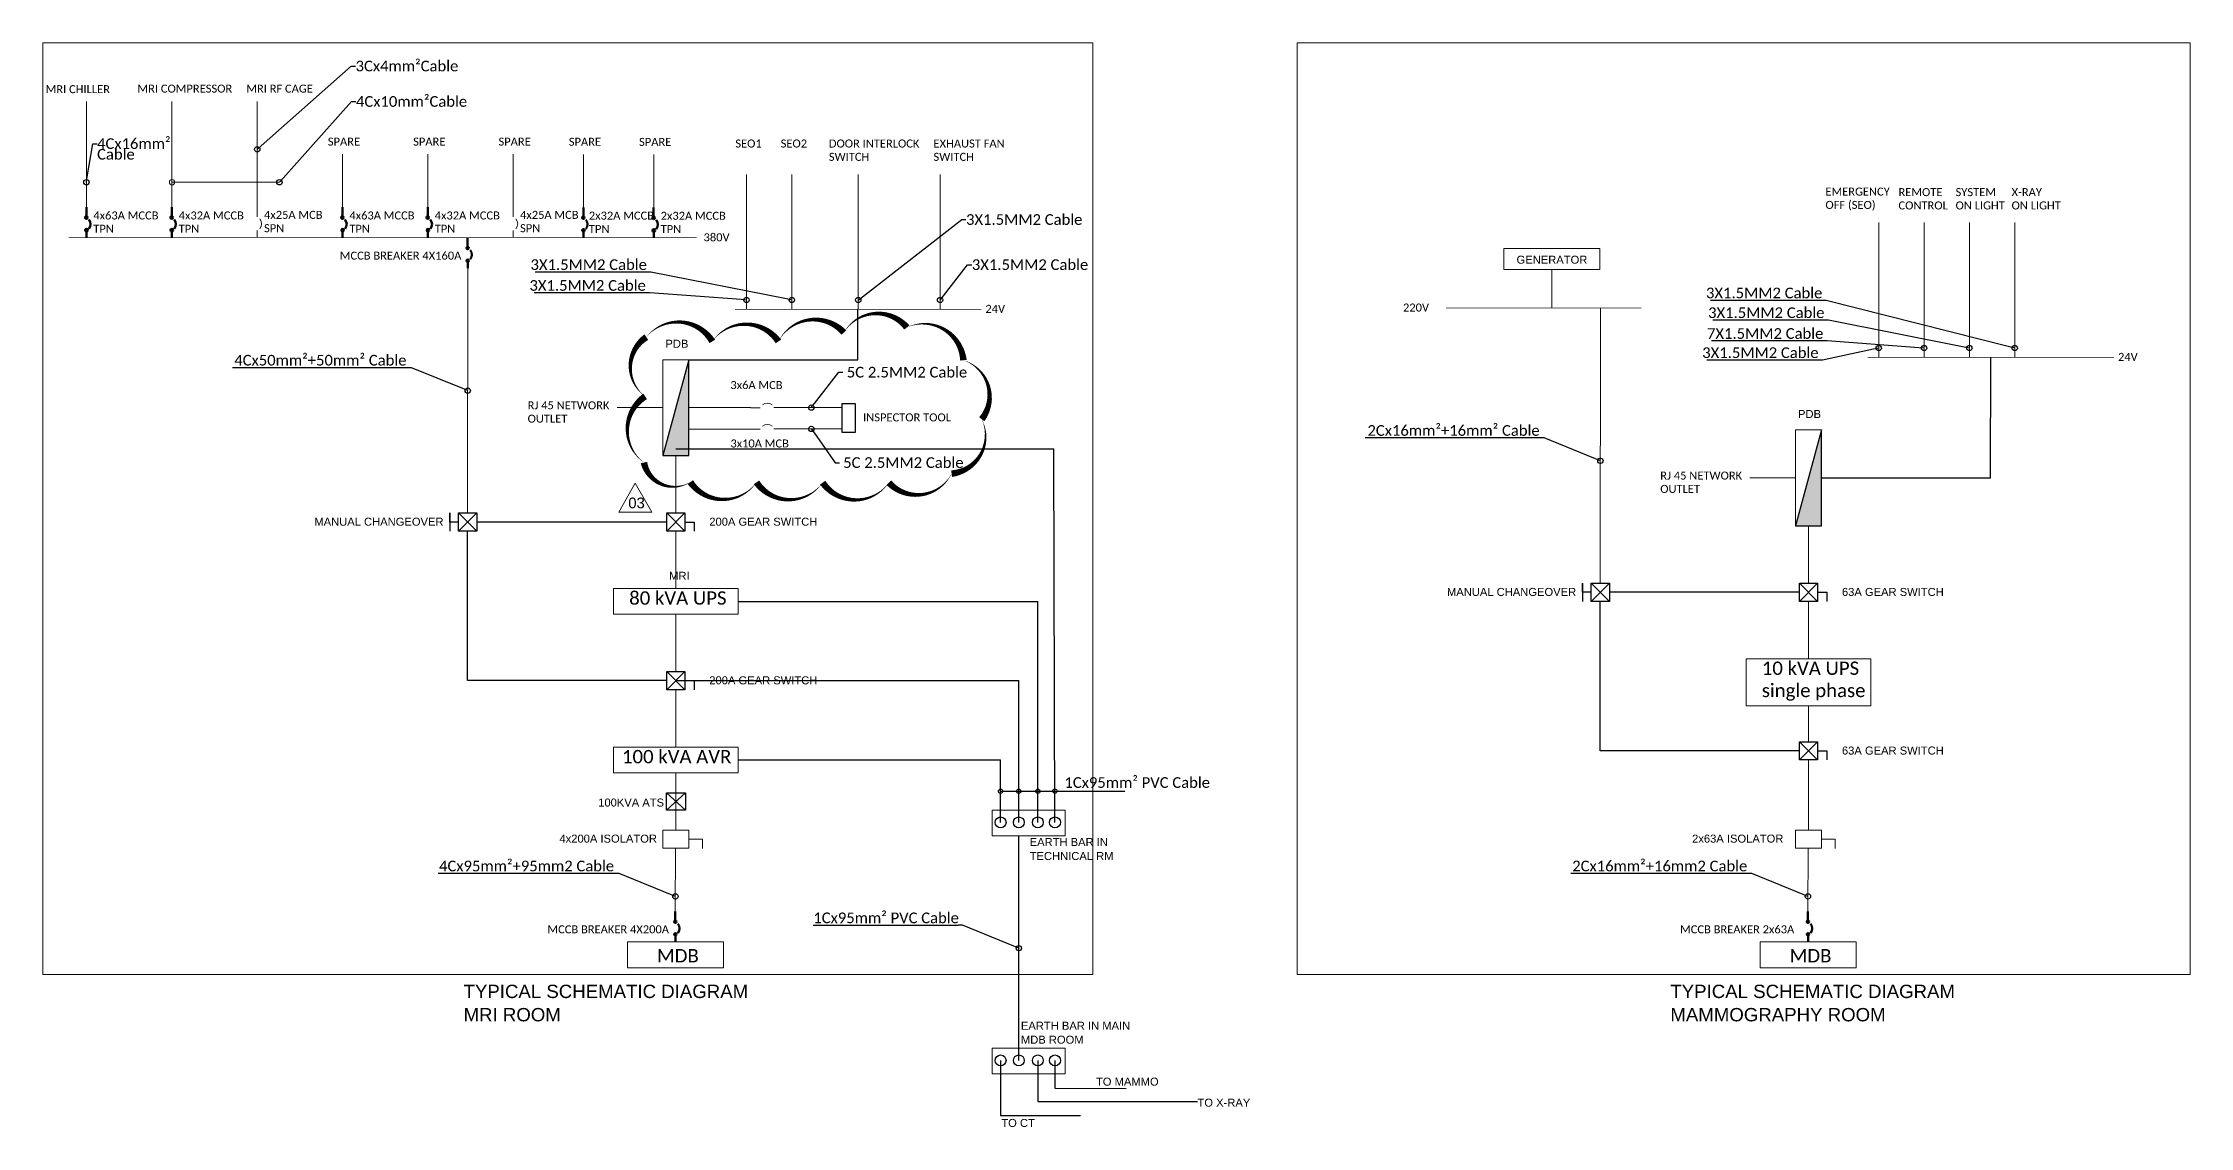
# Model space of a CAD drawing. Header units: millimetres. Extents: x 26027 to 581921, y 7230 to 233891.
# Drawn here: x 356002 to 396257, y 120474 to 140802 of the extents above; entities that cross this region are included whole.
import ezdxf
from ezdxf import colors
from ezdxf.entities.mleader import LeaderData, LeaderLine
from ezdxf.math import Vec2, Vec3

# ---------------------------------------------------------------- set-up
doc = ezdxf.new("R2010")
doc.units = ezdxf.units.MM
doc.header["$LTSCALE"] = 5
doc.layers.add('0-3', color=7, linetype='Continuous', lineweight=18)
doc.layers.add('E-POWR _1-250_', color=85, linetype='Continuous', lineweight=100)
for name, color, linetype, lineweight, true_color in [('E-POWR', 7, 'Continuous', 9, 0x4e7e3e), ('E-POWR-IDEN _1-100_', 7, 'Continuous', 9, 0x4e7e3e), ('EXF', 7, 'Continuous', 0, 0x4e7e3e), ('REV 01', 7, 'Continuous', 0, 0xe41b4d)]:
    doc.layers.add(name, color=color, linetype=linetype, lineweight=lineweight, true_color=true_color)
doc.styles.add('Arial', font='arial.ttf', dxfattribs={"height": 245.883234})
doc.styles.get("Standard").update_dxf_attribs({"font": 'calibri.ttf'})

# ---------------------------------------------------------------- blocks, each defined once
blk = doc.blocks.new('_Origin')
at = {"color": 0, "linetype": 'ByBlock', "lineweight": -2}
blk.add_line((0, 0), (-1, 0), dxfattribs=at)
blk.add_circle((0, 0), 0.5, dxfattribs=at)
blk = doc.blocks.new('GI-041_dwg__U120-3902841-GI-041')
at = {"layer": 'E-POWR', "flags": 128}
blk.add_lwpolyline([(-0.115, 0), (0.115, 0), (0.115, 0.157), (-0.115, 0.157)], close=True, dxfattribs=at)
blk.add_lwpolyline([(0.235, 0.161), (0.235, 0.079), (0.115, 0.079)], dxfattribs=at)
blk = doc.blocks.new('GEAR SWITCH')
at = {"color": 85}
for points in [[(-170, 170), (170, 170), (170, -170), (-170, -170), (-170, 170)], [(-170, 170), (170, -170)], [(-170, -170), (170, 170)], [(170, 0), (344, 0), (344, -170)]]:
    blk.add_lwpolyline(points, dxfattribs=at)
blk = doc.blocks.new('MDP')
h = blk.add_hatch()
h.set_pattern_fill('ANGLE', color=256)
h.set_pattern_definition([(0, (13899.044, -18632.3235), (0, 6.985), [5.08, -1.905]), (90, (13899.044, -18632.3235), (-6.985, 4e-16), [5.08, -1.905])])
h.paths.add_polyline_path([(-899, 484), (899, 0), (899, 484)])
at = {"color": 85}
blk.add_lwpolyline([(-899, 484), (899, 0), (899, 484)], close=True, dxfattribs=at)
at = {"layer": 'E-POWR', "ltscale": 10}
for p, q in [((-899, 0), (-899, 484)), ((899, 0), (-899, 0))]:
    blk.add_line(p, q, dxfattribs=at)
blk = doc.blocks.new('MANUAL CHANGEOVER')
at = {"color": 85}
for points in [[(-170, 0), (-333, 0), (-333, 170), (-333, -170)], [(-170, 170), (170, 170), (170, -170), (-170, -170), (-170, 170)], [(-170, 170), (170, -170)], [(-170, -170), (170, 170)]]:
    blk.add_lwpolyline(points, dxfattribs=at)
blk = doc.blocks.new('POWER RISER BLOCK A_dwg_MCCB-3901872-EP-600-A')
at = {"layer": 'E-POWR _1-250_', "color": 7}
for p, q in [((6.3511, 0.0022), (6.3511, 0.0075)), ((6.3512, -0.0102), (6.3512, -0.0066))]:
    blk.add_line(p, q, dxfattribs=at)
for centre in [(6.3511, 0.0015), (6.3512, -0.0059)]:
    blk.add_circle(centre, 0.000715, dxfattribs=at)
blk.add_arc((6.3495, -0.0024), 0.00412, 319.549, 41.2128, dxfattribs=at)
blk = doc.blocks.new('POWER RISER BLOCK A_dwg_SPN-3901874-EP-600-A')
at = {"layer": '0-3'}
for p, q in [((-0.001, 0.146), (-0.001, 0.217)), ((0, 0), (0, 0.048))]:
    blk.add_line(p, q, dxfattribs=at)
blk.add_arc((-0.022, 0.095), 0.0546, 319.549, 41.2128, dxfattribs=at)

msp = doc.modelspace()

# ---------------------------------------------------------------- linework, layer by layer
at = {"color": 232}
for p, q in [((373956, 121722.4), (373956, 120688.1)), ((374654.4, 121722.4), (374654.4, 120953.9)), ((374975.5, 121722.4), (374973.1, 121205.3)), ((374975.5, 121205.3), (376312.1, 121199)), ((374654.4, 120953.9), (377648.8, 120953.9)), ((373956, 120688.1), (375453.2, 120688.1))]:
    msp.add_line(p, q, dxfattribs=at)
at = {"color": 85}
for points in [[(368110.5, 134862.5), (371279.9, 134862.5), (371279.9, 135807.7)], [(389345.3, 132646), (392514.8, 132646), (392521.9, 134906.4)], [(363964.6, 128844.2), (363964.6, 131648.4)], [(367698.6, 131818.4), (364134.6, 131818.4)], [(388933.5, 130501.3), (385369.5, 130501.3)], [(385199.5, 127527.1), (385199.5, 130331.3)], [(367698.6, 128844.2), (363964.6, 128844.2)], [(388933.5, 127527.1), (385199.5, 127527.1)]]:
    msp.add_lwpolyline(points, dxfattribs=at)
at = {"color": 1, "elevation": 2.4}
msp.add_lwpolyline([(371229.2, 134041.5), (371229.2, 133498), (370986.3, 133498), (370986.3, 134041.5)], close=True, dxfattribs=at)
at = {"color": 1}
for points in [[(367868.6, 133190.7), (374957, 133190.7)], [(374975.5, 126185.2), (374957, 133190.7)], [(369038.2, 130331.3), (374654.4, 130331.3)], [(374654.4, 126185.2), (374654.4, 130331.3)], [(367868.6, 128844.2), (374297.6, 128844.2)], [(374297.6, 126185.2), (374297.6, 128844.2)], [(369038.2, 127357.1), (373956, 127357.1)], [(373956, 126185.2), (373956, 127357.1)], [(373956, 126771.2), (376282.7, 126771.2)], [(374297.6, 121722.4), (374297.6, 125932.4)]]:
    msp.add_lwpolyline(points, dxfattribs=at)
at = {"color": 232}
msp.add_lwpolyline([(367691.1, 126742.7), (368046.1, 126742.7), (368046.1, 126412.6), (367691.1, 126412.6)], close=True, dxfattribs=at)
for points in [[(367691.1, 126742.7), (368046.1, 126412.6)], [(368046.1, 126742.7), (367691.1, 126412.6)]]:
    msp.add_lwpolyline(points, dxfattribs=at)
at = {"color": 1}
for centre, radius in [((373956, 126771.2), 39.8), ((374297.6, 126771.2), 39.8), ((374654.4, 126771.2), 39.8), ((374973.9, 126773.8), 39.8), ((373956, 126185.2), 102.5), ((374297.6, 126185.2), 102.5), ((374654.4, 126185.2), 102.5), ((374975.5, 126185.2), 102.5), ((373956, 121722.4), 102.5), ((374297.6, 121722.4), 102.5), ((374654.4, 121722.4), 102.5), ((374975.5, 121722.4), 102.5)]:
    msp.add_circle(centre, radius, dxfattribs=at)
at = {"layer": 'E-POWR', "color": 1, "linetype": 'ByBlock', "lineweight": -2, "ltscale": 10}
msp.add_line((373242.8, 124256.3), (373162.8, 124256.3), dxfattribs=at)
at = {"layer": 'E-POWR', "ltscale": 10}
for points in [[(375684, 140802.1), (356001.9, 140802.1), (356001.9, 123336.1), (375684, 123336.1)], [(396256.5, 140802.1), (379515.5, 140802.1), (379515.5, 123336.1), (396256.5, 123336.1)], [(383393, 136949.9), (385189.2, 136949.9), (385189.2, 136550.8), (383393, 136550.8)], [(366699, 130573.2), (369038.2, 130573.2), (369038.2, 130089.4), (366699, 130089.4)], [(387933.9, 129256.1), (390273.1, 129256.1), (390273.1, 128374.5), (387933.9, 128374.5)], [(366699, 127599), (369038.2, 127599), (369038.2, 127115.2), (366699, 127115.2)], [(366960, 123946), (368758.8, 123946), (368758.8, 123462.3), (366960, 123462.3)], [(388194.9, 123946), (389993.7, 123946), (389993.7, 123462.3), (388194.9, 123462.3)]]:
    msp.add_lwpolyline(points, close=True, dxfattribs=at)
at = {"layer": 'E-POWR', "color": 6, "ltscale": 10}
for points in [[(356816.4, 137722), (356816.4, 139706.8)], [(358416.4, 137722), (358416.4, 139706.8)], [(360016.4, 137722), (360016.4, 139706.8)], [(361616.6, 137721.9), (361616.6, 138714.2)], [(363216.6, 137721.9), (363216.6, 138714.2)], [(364816.6, 137721.9), (364816.6, 138714.2)], [(366134.5, 137718.9), (366134.5, 138711.3)], [(367452.4, 137716), (367452.4, 138708.4)], [(358422.3, 138190.4), (360436.1, 138190.4)], [(363964.6, 131988.4), (363966.5, 136578.8)], [(384291.1, 136550.8), (384291.1, 135831.8)], [(385199.5, 130671.3), (385201.6, 135831.8)], [(368110.5, 133963.1), (369269.3, 133963.1)], [(369827.9, 133965), (370986.7, 133965)], [(368110.5, 133562.4), (369269.3, 133562.4)], [(369827.9, 133564.3), (370986.7, 133564.3)]]:
    msp.add_lwpolyline(points, dxfattribs=at)
at = {"layer": 'E-POWR', "color": 6, "ltscale": 10, "const_width": 10}
for points in [[(356481.1, 137148.9), (368255.8, 137148.9)], [(382303.7, 135831.8), (385968.5, 135831.8)]]:
    msp.add_lwpolyline(points, dxfattribs=at)
at = {"layer": 'E-POWR', "ltscale": 10, "const_width": 10}
for points in [[(368978.7, 135807.7), (373595.5, 135807.7)], [(390213.6, 134906.4), (394830.3, 134906.4)]]:
    msp.add_lwpolyline(points, dxfattribs=at)
at = {"layer": 'E-POWR', "ltscale": 10}
for points in [[(367868.6, 131988.4), (367868.6, 133063.6)], [(367868.6, 130573.2), (367868.6, 131648.4)], [(389103.5, 130671.3), (389103.5, 131746.5)], [(367868.6, 129014.2), (367868.6, 130089.4)], [(389103.5, 129256.1), (389103.5, 130331.3)], [(367868.6, 127599), (367868.6, 128674.2)], [(389103.5, 127697.1), (389103.5, 128374.5)], [(389103.5, 126040), (389103.5, 127357.1)], [(367868.6, 126040), (367868.6, 127115.2)], [(367858.9, 125705.5), (367857.6, 124516.1)], [(389093.8, 125705.5), (389092.4, 124516.1)]]:
    msp.add_lwpolyline(points, dxfattribs=at)
at = {"layer": 'E-POWR', "color": 1, "ltscale": 10}
for points in [[(373797.5, 126416.1), (375164.1, 126416.1), (375164.1, 125932.4), (373797.5, 125932.4)], [(373797.5, 121953.4), (375164.1, 121953.4), (375164.1, 121469.7), (373797.5, 121469.7)]]:
    msp.add_lwpolyline(points, close=True, dxfattribs=at)
at = {"layer": 'E-POWR', "color": 1, "linetype": 'ByBlock', "lineweight": -2, "ltscale": 10}
for points in [[(370445.3, 124256.3), (373162.8, 124256.3)], [(374204.9, 123865.1), (373242.8, 124256.3)]]:
    msp.add_lwpolyline(points, dxfattribs=at)
at = {"layer": 'E-POWR', "color": 6, "ltscale": 10}
msp.add_circle((358422.3, 138190.4), 50, dxfattribs=at)
at = {"layer": 'EXF'}
for points in [[(369192.7, 135807.7), (369192.7, 138334.9)], [(370042.7, 135807.7), (370042.7, 138334.9)], [(371287.1, 135807.7), (371287.1, 138334.9)], [(372822.2, 135807.7), (372822.2, 138334.9)], [(390420.3, 134906.4), (390420.3, 137433.6)], [(391270.3, 134906.4), (391270.3, 137433.6)], [(392120.3, 134906.4), (392120.3, 137433.6)], [(392970.3, 134906.4), (392970.3, 137433.6)], [(367626.8, 133963.1), (366768.6, 133963.1)], [(388861.6, 132646), (388003.4, 132646)]]:
    msp.add_lwpolyline(points, dxfattribs=at)
at = {"layer": 'REV 01', "elevation": 0}
msp.add_lwpolyline([(367313.5, 135285.7, 0, 124.1, -0.5205671), (368551.6, 135206.1, 0, 124.1, -0.5205671), (369791.4, 135205.4, 0, 124.1, -0.5205671), (371018.7, 135372.2, 0, 124.1, -0.5205671), (372198.7, 135467.3, 0, 124.1, -0.5205671), (373259.2, 134852.5, 0, 124.1, -0.5205671), (373603.2, 133745.4, 0, 124.1, -0.5205671), (373037.9, 132725.7, 0, 124.1, -0.5205671), (371860.8, 132555.8, 0, 124.1, -0.5205671), (370620.1, 132557.1, 0, 124.1, -0.5205671), (369379.4, 132562, 0, 124.1, -0.5205671), (368138.7, 132566.9, 0, 124.1, -0.5205671), (367268.7, 132934, 0, 124.1, -0.5205671), (367292.3, 134174.5, 0, 124.1, -0.5205671)], format="xyseb", close=True, dxfattribs=at)
at = {"layer": 'REV 01'}
msp.add_lwpolyline([(367108.1, 132544.7), (366796.3, 132004.7), (367419.8, 132004.7)], close=True, dxfattribs=at)

# ---------------------------------------------------------------- block references
at = {"xscale": 32090.97942266884, "yscale": 32090.97942266884, "zscale": 32090.97942266884}
for p in [(162320.6, 137477.5), (163638.5, 137474.6), (160150.7, 136907.5), (164043.6, 124274.7), (185278.5, 124274.7)]:
    msp.add_blockref('POWER RISER BLOCK A_dwg_MCCB-3901872-EP-600-A', p, dxfattribs=at)
at = {"color": 85, "rotation": 270}
for p in [(367626.8, 133963.1), (388861.6, 132646)]:
    msp.add_blockref('MDP', p, dxfattribs=at)
at = {"color": 85}
for name, p in [('MANUAL CHANGEOVER', (363964.6, 131818.4)), ('GEAR SWITCH', (367868.6, 131818.4)), ('MANUAL CHANGEOVER', (385199.5, 130501.3)), ('GEAR SWITCH', (389103.5, 130501.3)), ('GEAR SWITCH', (367868.6, 128844.2)), ('GEAR SWITCH', (389103.5, 127527.1))]:
    msp.add_blockref(name, p, dxfattribs=at)
at = {"color": 85, "xscale": -2127.341102341351, "yscale": 2127.341102341351, "zscale": 2127.341102341351, "rotation": 180}
for p in [(367868.6, 126040), (389103.5, 126040)]:
    msp.add_blockref('GI-041_dwg__U120-3902841-GI-041', p, dxfattribs=at)
at = {"layer": 'E-POWR', "color": 6, "ltscale": 10}
for name, p, xscale, yscale, zscale in [('POWER RISER BLOCK A_dwg_MCCB-3901872-EP-600-A', (153002.4, 137480.6), 32090.97942266884, 32090.97942266884, 32090.97942266884), ('POWER RISER BLOCK A_dwg_MCCB-3901872-EP-600-A', (154602.4, 137480.6), 32090.97942266884, 32090.97942266884, 32090.97942266884), ('POWER RISER BLOCK A_dwg_SPN-3901874-EP-600-A', (360018.4, 137163.4), 2580.212394842534, 2580.212394842534, 2580.212394842534), ('POWER RISER BLOCK A_dwg_MCCB-3901872-EP-600-A', (157802.7, 137480.5), 32090.97942266884, 32090.97942266884, 32090.97942266884), ('POWER RISER BLOCK A_dwg_MCCB-3901872-EP-600-A', (159402.7, 137480.5), 32090.97942266884, 32090.97942266884, 32090.97942266884), ('POWER RISER BLOCK A_dwg_SPN-3901874-EP-600-A', (364818.6, 137163.2), 2580.212394842534, 2580.212394842534, 2580.212394842534)]:
    msp.add_blockref(name, p, dxfattribs=dict(at, xscale=xscale, yscale=yscale, zscale=zscale))
at = {"layer": 'E-POWR', "color": 6, "ltscale": 10, "xscale": 2580.212394842534, "yscale": 2580.212394842534, "zscale": 2580.212394842534, "rotation": 90}
for p in [(369827.9, 133965), (369827.9, 133564.3)]:
    msp.add_blockref('POWER RISER BLOCK A_dwg_SPN-3901874-EP-600-A', p, dxfattribs=at)
at = {"layer": 'E-POWR', "color": 1, "lineweight": -2, "ltscale": 10, "xscale": 100, "yscale": 100, "zscale": 100, "rotation": 337.8716689970681}
msp.add_blockref('_Origin', (374297.6, 123827.4), dxfattribs=at)

# ---------------------------------------------------------------- texts
at = {"layer": 'E-POWR', "color": 6, "ltscale": 10, "char_height": 150, "attachment_point": 1}
for s, insert, width in [('MRI CHILLER', (356052.7, 140010.3), 3153.432), ('MRI COMPRESSOR', (357774.2, 140020.7), 3153.432), ('MRI RF CAGE', (359814.7, 140020.7), 3153.432), ('SPARE', (361342.6, 139027), 3153.432), ('SPARE', (362942.6, 139027), 3153.432), ('SPARE', (364542.6, 139027), 3153.432), ('SPARE', (365860.5, 139024.1), 3153.432), ('SPARE', (367178.4, 139021.2), 3153.432), ('4x63A MCCB \\PTPN', (356946.7, 137642.1), 3153.432), ('4x32A MCCB \\PTPN', (358546.7, 137642.1), 3153.432), ('4x25A MCB \\PSPN', (360146.9, 137653.6), 3153.432), ('4x63A MCCB \\PTPN', (361747, 137642), 3153.432), ('4x32A MCCB \\PTPN', (363347, 137642), 3153.432), ('4x25A MCB \\PSPN', (364947.1, 137653.4), 3153.432), ('2x32A MCCB \\PTPN', (366236.8, 137639.1), 3153.432), ('2x32A MCCB \\PTPN', (367582.7, 137636.2), 3153.432), ('MCCB BREAKER 4X160A', (361567.5, 136889), 3153.432), ('380V', (368387.1, 137232.3), 494.531), ('220V', (381500.4, 135915.2), 494.531), ('3x6A MCB', (368890.3, 134461.9), 3153.432), ('INSPECTOR TOOL', (371378.7, 133855.4), 3153.432), ('3x10A MCB', (368890.3, 133366.5), 3153.432)]:
    msp.add_mtext(s, dxfattribs=dict(at, insert=insert, width=width))
at = {"layer": 'E-POWR', "ltscale": 10, "char_height": 150, "attachment_point": 1}
for s, insert, width in [('SEO1', (368982.7, 138991.1), 3153.432), ('SEO2', (369832.7, 138991.1), 3153.432), ('DOOR INTERLOCK\\PSWITCH', (370736.1, 138991.1), 3153.432), ('EXHAUST FAN \\PSWITCH', (372698.1, 138991.1), 3153.432), ('EMERGENCY \\POFF (SEO)', (389420.3, 138089.8), 3153.432), ('REMOTE\\PCONTROL', (390790.3, 138079.8), 3153.432), ('SYSTEM \\PON LIGHT', (391860.3, 138079.8), 3153.432), ('X-RAY\\PON LIGHT', (392910.3, 138079.8), 3153.432), ('24V', (373670.9, 135891.1), 494.531), ('24V', (394905.8, 134989.8), 494.531), ('RJ 45 NETWORK \\POUTLET', (365088.6, 134081.8), 3153.432), ('RJ 45 NETWORK \\POUTLET', (386323.4, 132764.7), 3153.432), ('MCCB BREAKER 4X200A', (365460.5, 124256.2), 3153.432), ('MCCB BREAKER 2x63A', (386695.3, 124256.2), 3153.432)]:
    msp.add_mtext(s, dxfattribs=dict(at, insert=insert, width=width))
at = {"layer": 'E-POWR', "ltscale": 10, "char_height": 250, "attachment_point": 1}
for s, width, insert in [('\\pxt5;80 kVA UPS', 2441.905, (366992.8, 130519.1)), ('\\pxt5;10 kVA UPS\\Psingle phase', 2441.905, (388227.7, 129202)), ('\\pxt5;100 kVA AVR', 2441.905, (366857.8, 127544.9)), ('\\pxt5;MDB', 1900, (367512.9, 123811.3)), ('\\pxt5;MDB', 1900, (388747.8, 123811.3))]:
    msp.add_mtext_dynamic_manual_height_columns(s, width=width, gutter_width=12.5, heights=[0], dxfattribs=dict(at, insert=insert))
at = {"layer": 'E-POWR', "color": 1, "ltscale": 10, "char_height": 200, "width": 5789.915, "attachment_point": 1, "line_spacing_factor": 0.3}
for insert in [(375153, 127033.8), (370445.3, 124496.3)]:
    msp.add_mtext('1Cx95mm² PVC Cable', dxfattribs=dict(at, insert=insert))
at = {"layer": 'E-POWR-IDEN _1-100_', "attachment_point": 1, "rotation": 360, "line_spacing_factor": 1.047943, "style": 'Arial'}
for s, insert, char_height, width in [('GENERATOR', (383629.6, 136812.6, 2.4), 150, 2475.925), ('PDB', (367672, 135236.8, 2.4), 150, 2475.925), ('PDB', (388906.8, 133919.7, 2.4), 150, 2475.925), ('MANUAL CHANGEOVER', (361090.5, 131899.9, 2.4), 150, 2475.925), ('200A GEAR SWITCH', (368494.9, 131899.9, 2.4), 150, 2475.925), ('MRI', (367741.8, 130885.5, 2.4), 150, 2475.925), ('MANUAL CHANGEOVER', (382325.3, 130582.8, 2.4), 150, 2475.925), ('63A GEAR SWITCH', (389729.7, 130582.8, 2.4), 150, 2475.925), ('200A GEAR SWITCH', (368494.9, 128925.7, 2.4), 150, 2475.925), ('63A GEAR SWITCH', (389729.7, 127608.6, 2.4), 150, 2475.925), ('4x200A ISOLATOR', (365685.6, 125957.1, 2.4), 150, 2475.925), ('2x63A ISOLATOR', (386920.5, 125957.1, 2.4), 150, 2475.925), ('TYPICAL SCHEMATIC DIAGRAM\\PMRI ROOM', (363887.6, 123142.7, 2.4), 250, 5506.939), ('TYPICAL SCHEMATIC DIAGRAM\\PMAMMOGRAPHY ROOM', (386513.1, 123142.7, 2.4), 250, 5506.939)]:
    msp.add_mtext(s, dxfattribs=dict(at, insert=insert, char_height=char_height, width=width))
at = {"layer": 'E-POWR-IDEN _1-100_', "color": 232, "char_height": 150, "width": 2475.925, "attachment_point": 1, "rotation": 360, "line_spacing_factor": 1.047943, "style": 'Arial'}
for s, insert in [('100KVA ATS', (366411.8, 126633.5, 2.4)), ('EARTH BAR IN TECHNICAL RM', (374501.5, 125893.3, 2.4)), ('EARTH BAR IN MAIN MDB ROOM', (374337.1, 122448.8)), ('TO MAMMO', (375744.2, 121400.2)), ('TO X-RAY', (377647.8, 121006.1)), ('TO CT', (373969.7, 120625.7))]:
    msp.add_mtext(s, dxfattribs=dict(at, insert=insert))
at = {"layer": 'REV 01', "insert": (366976, 132277.2), "char_height": 200, "attachment_point": 1, "style": 'Arial'}
msp.add_mtext_dynamic_manual_height_columns('03', width=336.004, gutter_width=1229.4, heights=[0], dxfattribs=at)

# ---------------------------------------------------------------- leaders
at = {"layer": 'E-POWR', "color": 6, "ltscale": 10}
ml = msp.add_multileader_mtext('Standard', dxfattribs=at)
ml.set_content('3Cx4mm²Cable', color=6)
ml.set_leader_properties()
ml.set_arrow_properties(name='ORIGIN')
ml.build(insert=Vec2(0, 0))
ml.multileader.update_dxf_attribs({"text_right_attachment_type": 6, "dogleg_length": 500, "arrow_head_size": 100})
ctx = ml.context
ctx.base_point, ctx.char_height, ctx.arrow_head_size, ctx.landing_gap_size, ctx.plane_origin = Vec3(361862.6, 140367.7), 200, 100, 1, Vec3(359353.7, 140238.6)
ctx.right_attachment = 6
notes = []
notes.append((ctx, [(1, (1, 1, 0), (361782.6, 140367.7), (1, 0), 80, [(0, [(360019.4, 138806.4)], 0, [])])]))
ctx.mtext.insert, ctx.mtext.width, ctx.mtext.defined_height, ctx.mtext.line_spacing_factor, ctx.mtext.flow_direction = Vec3(361863.6, 140469.2), 5789.915, 5573.7, 0.3, 5
ml = msp.add_multileader_mtext('Standard', dxfattribs=at)
ml.set_content('4Cx10mm²Cable', color=6)
ml.set_leader_properties()
ml.set_arrow_properties(name='ORIGIN')
ml.build(insert=Vec2(0, 0))
ml.multileader.update_dxf_attribs({"text_right_attachment_type": 6, "dogleg_length": 500, "arrow_head_size": 100})
ctx = ml.context
ctx.base_point, ctx.char_height, ctx.arrow_head_size, ctx.landing_gap_size, ctx.plane_origin = Vec3(361869.7, 139703.2), 200, 100, 1, Vec3(357756.7, 139622.7)
ctx.right_attachment = 6
notes.append((ctx, [(1, (1, 1, 0), (361789.6, 139703.2), (1, 0), 80, [(0, [(360436.1, 138190.4)], 0, [])])]))
ctx.mtext.insert, ctx.mtext.width, ctx.mtext.defined_height, ctx.mtext.line_spacing_factor, ctx.mtext.flow_direction = Vec3(361870.7, 139804.7), 5789.915, 5573.7, 0.3, 5
ml = msp.add_multileader_mtext('Standard', dxfattribs=at)
ml.set_content('4Cx16mm²\\P\\PCable', color=6)
ml.set_leader_properties()
ml.set_arrow_properties(name='ORIGIN')
ml.build(insert=Vec2(0, 0))
ml.multileader.update_dxf_attribs({"text_right_attachment_type": 6, "dogleg_length": 500, "arrow_head_size": 100})
ctx = ml.context
ctx.base_point, ctx.char_height, ctx.arrow_head_size, ctx.landing_gap_size, ctx.plane_origin = Vec3(357015.9, 138912.9), 200, 100, 1, Vec3(356150.7, 139622.7)
ctx.right_attachment = 6
notes.append((ctx, [(1, (1, 1, 0), (356935.8, 138912.9), (1, 0), 80, [(0, [(356816.4, 138190.4)], 0, [])])]))
ctx.mtext.insert, ctx.mtext.width, ctx.mtext.defined_height, ctx.mtext.line_spacing_factor, ctx.mtext.flow_direction = Vec3(357016.9, 139014.4), 2570.062, 5573.7, 0.3, 5
at = {"layer": 'E-POWR', "ltscale": 10}
ml = msp.add_multileader_mtext('Standard', dxfattribs=at)
ml.set_content('3X1.5MM2 Cable', color=256)
ml.set_leader_properties()
ml.set_arrow_properties(name='ORIGIN')
ml.build(insert=Vec2(0, 0))
ml.multileader.update_dxf_attribs({"text_right_attachment_type": 6, "dogleg_length": 500, "arrow_head_size": 100})
ctx = ml.context
ctx.base_point, ctx.char_height, ctx.arrow_head_size, ctx.landing_gap_size, ctx.plane_origin = Vec3(373307, 137489.1), 200, 100, 1, Vec3(370621.4, 137413.5)
ctx.right_attachment = 6
notes.append((ctx, [(1, (1, 1, 0), (373227, 137489.1), (1, 0), 80, [(0, [(371287.1, 135981.3)], 0, [])])]))
ctx.mtext.insert, ctx.mtext.width, ctx.mtext.defined_height, ctx.mtext.line_spacing_factor, ctx.mtext.flow_direction = Vec3(373308, 137590.6), 5789.915, 5573.7, 0.3, 5
ml = msp.add_multileader_mtext('Standard', dxfattribs=at)
ml.set_content('3X1.5MM2 Cable', color=256)
ml.set_leader_properties()
ml.set_arrow_properties(name='ORIGIN')
ml.build(insert=Vec2(0, 0))
ml.multileader.update_dxf_attribs({"text_right_attachment_type": 6, "dogleg_length": 500, "arrow_head_size": 100})
ctx = ml.context
ctx.base_point, ctx.char_height, ctx.arrow_head_size, ctx.landing_gap_size, ctx.plane_origin = Vec3(365141.7, 136643.4), 200, 100, 1, Vec3(369377, 137413.5)
ctx.right_attachment = 6
notes.append((ctx, [(0, (1, 1, 0), (367398.2, 136504.9), (-1, 0), 80, [(0, [(370042.7, 135981.3)], 0, [])])]))
ctx.mtext.insert, ctx.mtext.width, ctx.mtext.defined_height, ctx.mtext.line_spacing_factor, ctx.mtext.flow_direction = Vec3(365142.7, 136744.9), 5789.915, 5573.7, 0.3, 5
ml = msp.add_multileader_mtext('Standard', dxfattribs=at)
ml.set_content('3X1.5MM2 Cable', color=256)
ml.set_leader_properties()
ml.set_arrow_properties(name='ORIGIN')
ml.build(insert=Vec2(0, 0))
ml.multileader.update_dxf_attribs({"text_right_attachment_type": 6, "dogleg_length": 500, "arrow_head_size": 100})
ctx = ml.context
ctx.base_point, ctx.char_height, ctx.arrow_head_size, ctx.landing_gap_size, ctx.plane_origin = Vec3(373416, 136643.4), 200, 100, 1, Vec3(372156.5, 137413.5)
ctx.right_attachment = 6
notes.append((ctx, [(1, (1, 1, 0), (373335.9, 136643.4), (1, 0), 80, [(0, [(372822.2, 135981.3)], 0, [])])]))
ctx.mtext.insert, ctx.mtext.width, ctx.mtext.defined_height, ctx.mtext.line_spacing_factor, ctx.mtext.flow_direction = Vec3(373417, 136744.9), 5789.915, 5573.7, 0.3, 5
ml = msp.add_multileader_mtext('Standard', dxfattribs=at)
ml.set_content('3X1.5MM2 Cable', color=256)
ml.set_leader_properties()
ml.set_arrow_properties(name='ORIGIN')
ml.build(insert=Vec2(0, 0))
ml.multileader.update_dxf_attribs({"text_right_attachment_type": 6, "dogleg_length": 500, "arrow_head_size": 100})
ctx = ml.context
ctx.base_point, ctx.char_height, ctx.arrow_head_size, ctx.landing_gap_size, ctx.plane_origin = Vec3(365121.7, 136253.4), 200, 100, 1, Vec3(368527, 137413.5)
ctx.right_attachment = 6
notes.append((ctx, [(0, (1, 1, 0), (367378.2, 136114.9), (-1, 0), 80, [(0, [(369192.7, 135981.3)], 0, [])])]))
ctx.mtext.insert, ctx.mtext.width, ctx.mtext.defined_height, ctx.mtext.line_spacing_factor, ctx.mtext.flow_direction = Vec3(365122.7, 136354.9), 5789.915, 5573.7, 0.3, 5
ml = msp.add_multileader_mtext('Standard', dxfattribs=at)
ml.set_content('3X1.5MM2 Cable', color=256)
ml.set_leader_properties()
ml.set_arrow_properties(name='ORIGIN')
ml.build(insert=Vec2(0, 0))
ml.multileader.update_dxf_attribs({"text_right_attachment_type": 6, "dogleg_length": 500, "arrow_head_size": 100})
ctx = ml.context
ctx.base_point, ctx.char_height, ctx.arrow_head_size, ctx.landing_gap_size, ctx.plane_origin = Vec3(387179.9, 136112.1), 200, 100, 1, Vec3(392304.7, 136512.2)
ctx.right_attachment = 6
notes.append((ctx, [(0, (1, 1, 0), (389436.4, 135973.6), (-1, 0), 80, [(0, [(392970.3, 135080)], 0, [])])]))
ctx.mtext.insert, ctx.mtext.width, ctx.mtext.defined_height, ctx.mtext.line_spacing_factor, ctx.mtext.flow_direction = Vec3(387180.9, 136213.6), 5789.915, 5573.7, 0.3, 5
ml = msp.add_multileader_mtext('Standard', dxfattribs=at)
ml.set_content('3X1.5MM2 Cable', color=256)
ml.set_leader_properties()
ml.set_arrow_properties(name='ORIGIN')
ml.build(insert=Vec2(0, 0))
ml.multileader.update_dxf_attribs({"text_right_attachment_type": 6, "dogleg_length": 500, "arrow_head_size": 100})
ctx = ml.context
ctx.base_point, ctx.char_height, ctx.arrow_head_size, ctx.landing_gap_size, ctx.plane_origin = Vec3(387219.3, 135742.1), 200, 100, 1, Vec3(391454.7, 136512.2)
ctx.right_attachment = 6
notes.append((ctx, [(0, (1, 1, 0), (389475.8, 135603.6), (-1, 0), 80, [(0, [(392120.3, 135080)], 0, [])])]))
ctx.mtext.insert, ctx.mtext.width, ctx.mtext.defined_height, ctx.mtext.line_spacing_factor, ctx.mtext.flow_direction = Vec3(387220.3, 135843.6), 5789.915, 5573.7, 0.3, 5
ml = msp.add_multileader_mtext('Standard', dxfattribs=at)
ml.set_content('7X1.5MM2 Cable', color=256)
ml.set_leader_properties()
ml.set_arrow_properties(name='ORIGIN')
ml.build(insert=Vec2(0, 0))
ml.multileader.update_dxf_attribs({"text_right_attachment_type": 6, "dogleg_length": 500, "arrow_head_size": 100})
ctx = ml.context
ctx.base_point, ctx.char_height, ctx.arrow_head_size, ctx.landing_gap_size, ctx.plane_origin = Vec3(387198.7, 135352.1), 200, 100, 1, Vec3(390604.7, 136512.2)
ctx.right_attachment = 6
notes.append((ctx, [(0, (1, 1, 0), (389455.8, 135213.6), (-1, 0), 80, [(0, [(391270.3, 135080)], 0, [])])]))
ctx.mtext.insert, ctx.mtext.width, ctx.mtext.defined_height, ctx.mtext.line_spacing_factor, ctx.mtext.flow_direction = Vec3(387199.7, 135453.6), 5789.915, 5573.7, 0.3, 5
at = {"layer": 'E-POWR', "color": 6, "ltscale": 10}
ml = msp.add_multileader_mtext('Standard', dxfattribs=at)
ml.set_content('4Cx50mm²+50mm² Cable', color=6)
ml.set_leader_properties()
ml.set_arrow_properties(name='ORIGIN')
ml.build(insert=Vec2(0, 0))
ml.multileader.update_dxf_attribs({"text_right_attachment_type": 6, "dogleg_length": 500, "arrow_head_size": 100})
ctx = ml.context
ctx.base_point, ctx.char_height, ctx.arrow_head_size, ctx.landing_gap_size, ctx.plane_origin = Vec3(359588.2, 134851), 200, 100, 1, Vec3(363299.9, 135715.8)
ctx.right_attachment = 6
notes.append((ctx, [(0, (1, 1, 0), (362910.8, 134712.5), (-1, 0), 80, [(0, [(363965.6, 134283.6)], 0, [])])]))
ctx.mtext.insert, ctx.mtext.width, ctx.mtext.defined_height, ctx.mtext.line_spacing_factor, ctx.mtext.flow_direction = Vec3(359589.2, 134952.5), 5789.915, 5573.7, 0.3, 5
at = {"layer": 'E-POWR', "ltscale": 10}
ml = msp.add_multileader_mtext('Standard', dxfattribs=at)
ml.set_content('3X1.5MM2 Cable', color=256)
ml.set_leader_properties()
ml.set_arrow_properties(name='ORIGIN')
ml.build(insert=Vec2(0, 0))
ml.multileader.update_dxf_attribs({"text_right_attachment_type": 6, "dogleg_length": 500, "arrow_head_size": 100})
ctx = ml.context
ctx.base_point, ctx.char_height, ctx.arrow_head_size, ctx.landing_gap_size, ctx.plane_origin = Vec3(387109.1, 134992.1), 200, 100, 1, Vec3(389754.7, 136512.2)
ctx.right_attachment = 6
notes.append((ctx, [(0, (1, 1, 0), (389365.6, 134853.6), (-1, 0), 80, [(0, [(390420.3, 135080)], 0, [])])]))
ctx.mtext.insert, ctx.mtext.width, ctx.mtext.defined_height, ctx.mtext.line_spacing_factor, ctx.mtext.flow_direction = Vec3(387110.1, 135093.6), 5789.915, 5573.7, 0.3, 5
ml = msp.add_multileader_mtext('Standard', dxfattribs=at)
ml.set_content(' 5C 2.5MM2 Cable', color=256)
ml.set_leader_properties()
ml.set_arrow_properties(name='ORIGIN')
ml.build(insert=Vec2(0, 0))
ml.multileader.update_dxf_attribs({"text_right_attachment_type": 6, "dogleg_length": 500, "arrow_head_size": 100})
ctx = ml.context
ctx.base_point, ctx.char_height, ctx.arrow_head_size, ctx.landing_gap_size, ctx.plane_origin = Vec3(371001.1, 134627.2), 200, 100, 1, Vec3(369741.6, 135397.3)
ctx.right_attachment = 6
notes.append((ctx, [(1, (1, 1, 0), (370921.1, 134627.2), (1, 0), 80, [(0, [(370407.3, 133965)], 0, [])])]))
ctx.mtext.insert, ctx.mtext.width, ctx.mtext.defined_height, ctx.mtext.line_spacing_factor, ctx.mtext.flow_direction = Vec3(371002.1, 134728.6), 5789.915, 5573.7, 0.3, 5
at = {"layer": 'E-POWR', "color": 6, "ltscale": 10}
ml = msp.add_multileader_mtext('Standard', dxfattribs=at)
ml.set_content('2Cx16mm²+16mm² Cable', color=6)
ml.set_leader_properties()
ml.set_arrow_properties(name='ORIGIN')
ml.build(insert=Vec2(0, 0))
ml.multileader.update_dxf_attribs({"text_right_attachment_type": 6, "dogleg_length": 500, "arrow_head_size": 100})
ctx = ml.context
ctx.base_point, ctx.char_height, ctx.arrow_head_size, ctx.landing_gap_size, ctx.plane_origin = Vec3(380833.2, 133533.9), 200, 100, 1, Vec3(384534.8, 134398.7)
ctx.right_attachment = 6
notes.append((ctx, [(0, (1, 1, 0), (384145.7, 133395.4), (-1, 0), 80, [(0, [(385200.4, 132966.5)], 0, [])])]))
ctx.mtext.insert, ctx.mtext.width, ctx.mtext.defined_height, ctx.mtext.line_spacing_factor, ctx.mtext.flow_direction = Vec3(380834.2, 133635.4), 5789.915, 5573.7, 0.3, 5
at = {"layer": 'E-POWR', "ltscale": 10}
ml = msp.add_multileader_mtext('Standard', dxfattribs=at)
ml.set_content(' 5C 2.5MM2 Cable', color=256)
ml.set_leader_properties()
ml.set_arrow_properties(name='ORIGIN')
ml.build(insert=Vec2(0, 0))
ml.multileader.update_dxf_attribs({"text_right_attachment_type": 6, "dogleg_length": 500, "arrow_head_size": 100})
ctx = ml.context
ctx.base_point, ctx.char_height, ctx.arrow_head_size, ctx.landing_gap_size, ctx.plane_origin = Vec3(370933.3, 132931.6), 200, 100, 1, Vec3(369741.6, 134996.6)
ctx.right_attachment = 6
notes.append((ctx, [(1, (1, 1, 0), (370853.3, 132931.6), (1, 0), 80, [(0, [(370407.3, 133564.3)], 0, [])])]))
ctx.mtext.insert, ctx.mtext.width, ctx.mtext.defined_height, ctx.mtext.line_spacing_factor, ctx.mtext.flow_direction = Vec3(370934.3, 133033), 5789.915, 5573.7, 0.3, 5
ml = msp.add_multileader_mtext('Standard', dxfattribs=at)
ml.set_content('4Cx95mm²+95mm2 Cable', color=256)
ml.set_leader_properties()
ml.set_arrow_properties(name='ORIGIN')
ml.build(insert=Vec2(0, 0))
ml.multileader.update_dxf_attribs({"text_right_attachment_type": 6, "dogleg_length": 500, "arrow_head_size": 100})
ctx = ml.context
ctx.base_point, ctx.char_height, ctx.arrow_head_size, ctx.landing_gap_size, ctx.plane_origin = Vec3(363427.3, 125367.3), 200, 100, 1, Vec3(367192.8, 126232)
ctx.right_attachment = 6
notes.append((ctx, [(0, (1, 1, 0), (366803.8, 125228.7), (-1, 0), 80, [(0, [(367858.5, 124799.8)], 0, [])])]))
ctx.mtext.insert, ctx.mtext.width, ctx.mtext.defined_height, ctx.mtext.line_spacing_factor, ctx.mtext.flow_direction = Vec3(363428.3, 125468.7), 5789.915, 5573.7, 0.3, 5
ml = msp.add_multileader_mtext('Standard', dxfattribs=at)
ml.set_content('2Cx16mm²+16mm2 Cable', color=256)
ml.set_leader_properties()
ml.set_arrow_properties(name='ORIGIN')
ml.build(insert=Vec2(0, 0))
ml.multileader.update_dxf_attribs({"text_right_attachment_type": 6, "dogleg_length": 500, "arrow_head_size": 100})
ctx = ml.context
ctx.base_point, ctx.char_height, ctx.arrow_head_size, ctx.landing_gap_size, ctx.plane_origin = Vec3(384672.3, 125367.3), 200, 100, 1, Vec3(388427.7, 126232)
ctx.right_attachment = 6
notes.append((ctx, [(0, (1, 1, 0), (388038.6, 125228.7), (-1, 0), 80, [(0, [(389093.3, 124799.8)], 0, [])])]))
ctx.mtext.insert, ctx.mtext.width, ctx.mtext.defined_height, ctx.mtext.line_spacing_factor, ctx.mtext.flow_direction = Vec3(384673.3, 125468.7), 5789.915, 5573.7, 0.3, 5
for ctx, leaders in notes:
    for number, flags, end, landing, length, lines in leaders:
        leader = LeaderData()
        leader.index, (leader.has_last_leader_line, leader.has_dogleg_vector, leader.attachment_direction) = number, flags
        leader.last_leader_point, leader.dogleg_vector, leader.dogleg_length = Vec3(end), Vec3(landing), length
        for number, points, colour, breaks in lines:
            line = LeaderLine()
            line.index, line.vertices, line.color, line.breaks = number, Vec3.list(points), colors.encode_raw_color(colour), breaks
            leader.lines.append(line)
        ctx.leaders.append(leader)

doc.saveas('drawing.dxf')
